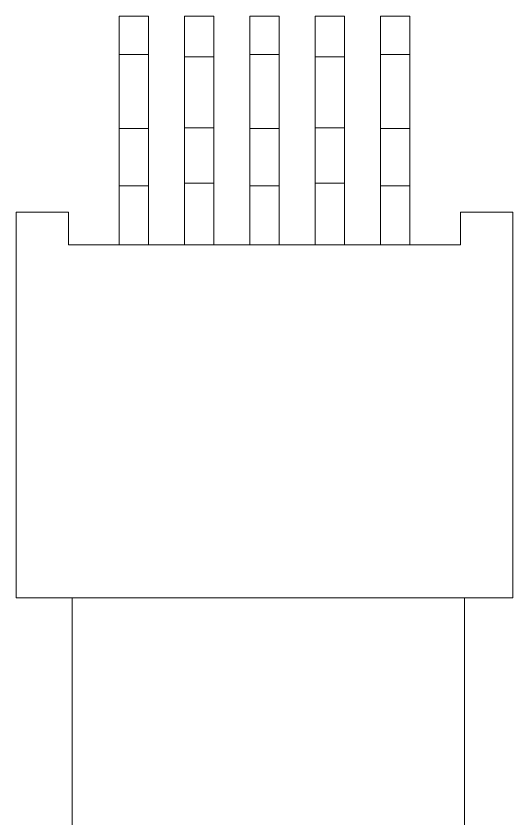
# Paper-space layout '시트3_KOR_with accessory' of a CAD drawing. Header units: millimetres. Extents: x 5 to 415, y 5 to 292.
# Drawn here: x 280.95 to 296.15, y 197.24 to 221.81 of the extents above; entities that cross this region are included whole.
import ezdxf

# ---------------------------------------------------------------- set-up
doc = ezdxf.new("R2010")
doc.units = ezdxf.units.MM

psp = doc.layouts.new('시트3_KOR_with accessory')

# ---------------------------------------------------------------- linework, layer by layer
at = {"color": 7, "linetype": 'Continuous', "lineweight": 18}
for p, q in [((284.997, 221.808), (284.097, 221.808)), ((284.097, 220.629), (284.097, 221.808)), ((284.997, 221.808), (284.997, 220.629)), ((286.997, 221.808), (286.097, 221.808)), ((286.097, 220.562), (286.097, 221.808)), ((286.997, 221.808), (286.997, 220.562)), ((288.997, 221.808), (288.097, 221.808)), ((288.097, 220.629), (288.097, 221.808)), ((288.997, 221.808), (288.997, 220.629)), ((290.997, 221.808), (290.097, 221.808)), ((290.097, 220.562), (290.097, 221.808)), ((290.997, 221.808), (290.997, 220.562)), ((292.997, 221.808), (292.097, 221.808)), ((292.097, 220.629), (292.097, 221.808)), ((292.997, 221.808), (292.997, 220.629)), ((284.097, 220.629), (284.997, 220.629)), ((284.097, 220.629), (284.097, 218.368)), ((284.997, 218.368), (284.997, 220.629)), ((288.097, 220.629), (288.997, 220.629)), ((288.097, 220.629), (288.097, 218.368)), ((288.997, 218.368), (288.997, 220.629)), ((292.097, 220.629), (292.997, 220.629)), ((292.097, 220.629), (292.097, 218.368)), ((292.997, 218.368), (292.997, 220.629)), ((286.097, 220.562), (286.997, 220.562)), ((286.097, 220.562), (286.097, 218.386)), ((286.997, 218.386), (286.997, 220.562)), ((290.097, 220.562), (290.997, 220.562)), ((290.097, 220.562), (290.097, 218.386)), ((290.997, 218.386), (290.997, 220.562)), ((286.997, 218.386), (286.097, 218.386)), ((286.097, 218.386), (286.097, 216.694)), ((286.997, 216.694), (286.997, 218.386)), ((290.997, 218.386), (290.097, 218.386)), ((290.097, 218.386), (290.097, 216.694)), ((290.997, 216.694), (290.997, 218.386)), ((284.997, 218.368), (284.097, 218.368)), ((284.097, 218.368), (284.097, 216.609)), ((284.997, 216.609), (284.997, 218.368)), ((288.997, 218.368), (288.097, 218.368)), ((288.097, 218.368), (288.097, 216.609)), ((288.997, 216.609), (288.997, 218.368)), ((292.997, 218.368), (292.097, 218.368)), ((292.097, 218.368), (292.097, 216.609)), ((292.997, 216.609), (292.997, 218.368)), ((286.997, 216.694), (286.097, 216.694)), ((286.097, 214.808), (286.097, 216.694)), ((286.997, 216.694), (286.997, 214.808)), ((290.997, 216.694), (290.097, 216.694)), ((290.097, 214.808), (290.097, 216.694)), ((290.997, 216.694), (290.997, 214.808)), ((284.997, 216.609), (284.097, 216.609)), ((284.097, 214.808), (284.097, 216.609)), ((284.997, 216.609), (284.997, 214.808)), ((288.997, 216.609), (288.097, 216.609)), ((288.097, 214.808), (288.097, 216.609)), ((288.997, 216.609), (288.997, 214.808)), ((292.997, 216.609), (292.097, 216.609)), ((292.097, 214.808), (292.097, 216.609)), ((292.997, 216.609), (292.997, 214.808)), ((280.947, 204.008), (280.947, 215.808)), ((280.947, 215.808), (282.547, 215.808)), ((282.547, 215.808), (282.547, 214.808)), ((294.547, 214.808), (294.547, 215.808)), ((294.547, 215.808), (296.147, 215.808)), ((296.147, 215.808), (296.147, 204.008)), ((282.547, 214.808), (294.547, 214.808)), ((280.947, 204.008), (296.147, 204.008)), ((282.667, 204.008), (282.667, 192.576)), ((294.667, 195.401), (294.667, 204.008))]:
    psp.add_line(p, q, dxfattribs=at)

doc.saveas('drawing.dxf')
